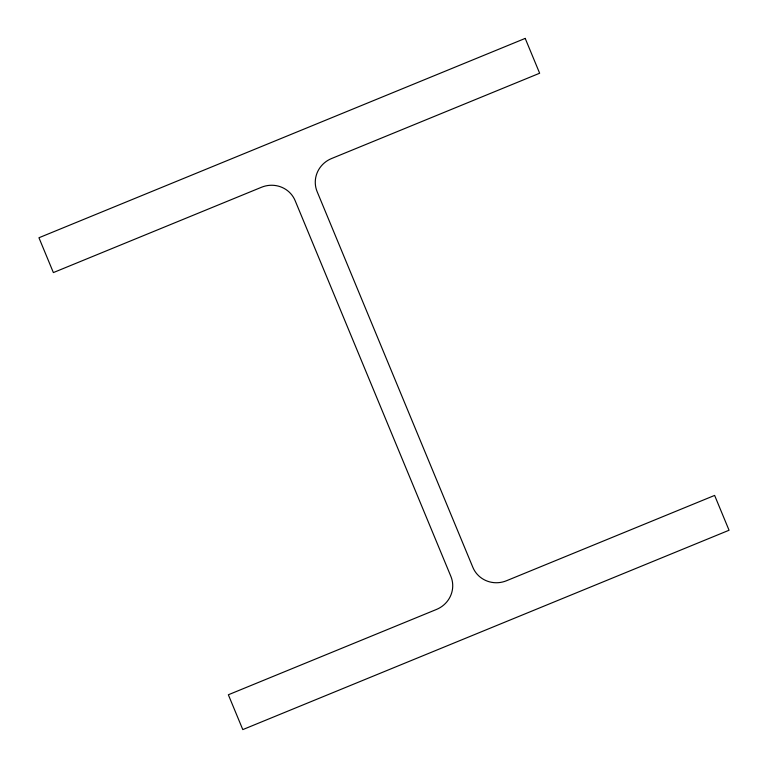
<?xml version="1.0" encoding="UTF-8"?>
<svg xmlns="http://www.w3.org/2000/svg" width="768" height="768" viewBox="0 0 768 768"><rect width="100%" height="100%" fill="white"/><g stroke="black" fill="none" stroke-linecap="round" stroke-linejoin="round"><path stroke-width="1.15" d="M525.206 38.4L38.947 237.754L53.376 272.582L261.523 187.248A25.93 25.133 -18.9 0 1 295.133 200.63L450.874 576.384A25.93 25.133 -18.9 0 1 436.502 609.437L228.355 694.771L242.794 729.6L729.053 530.246L714.624 495.418L506.477 580.752A25.93 25.133 -18.9 0 1 472.867 567.37L317.126 191.616A25.93 25.133 -18.9 0 1 331.498 158.563L539.645 73.229L525.206 38.4"/></g></svg>
